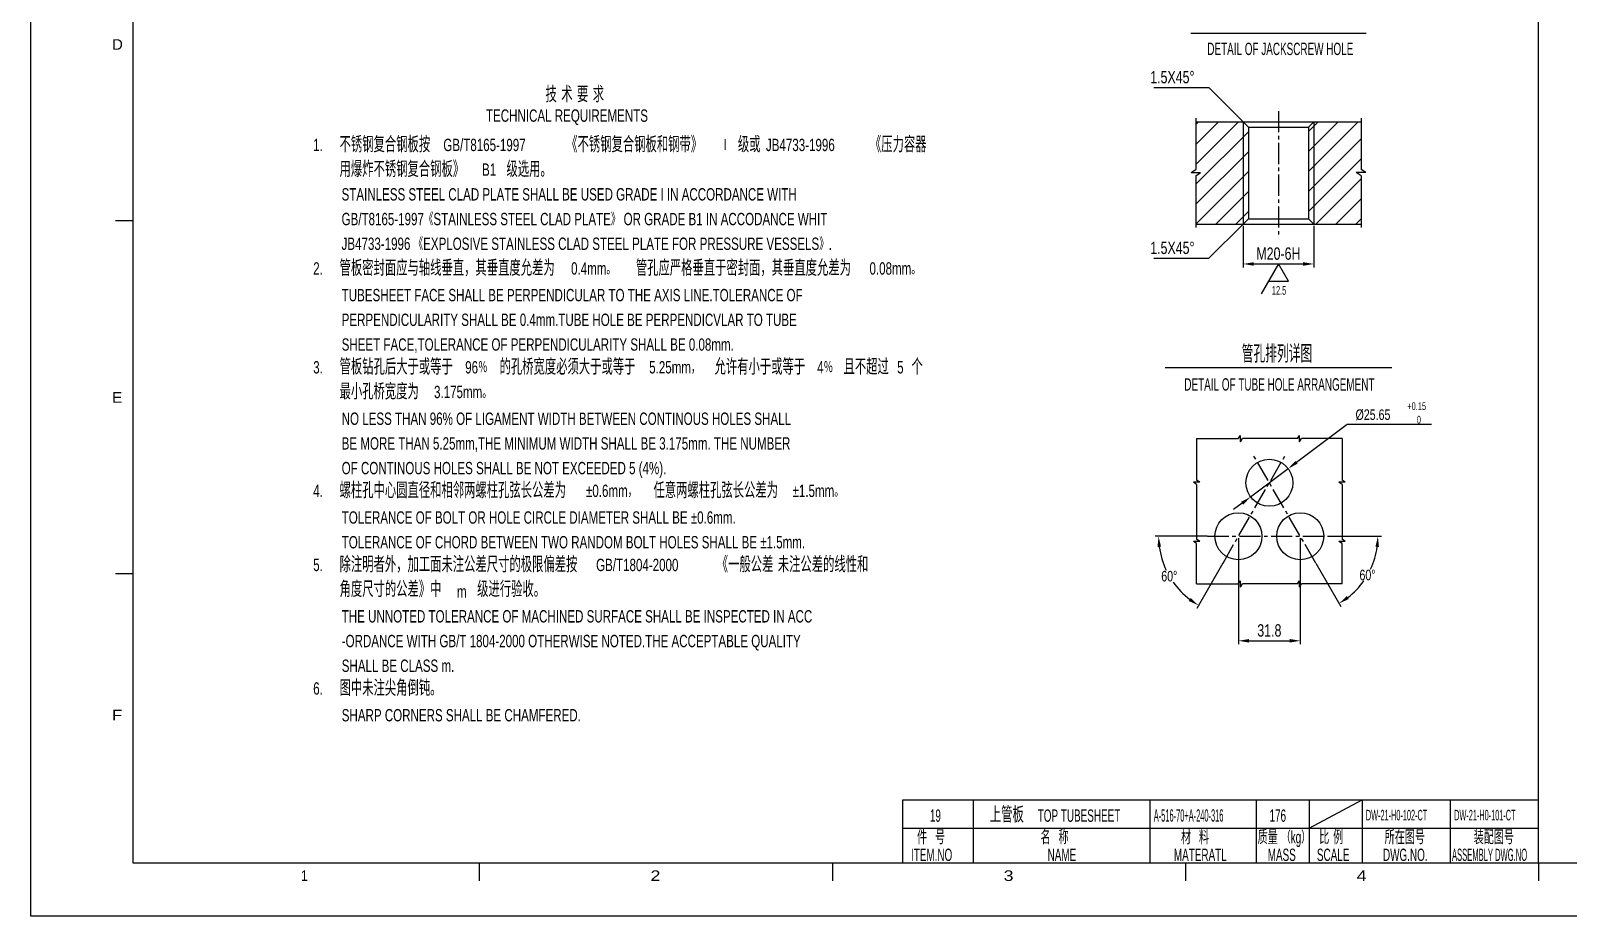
# Model space of a CAD drawing. Extents: x 0 to 840, y 0 to 594.
# Drawn here: x 0 to 435.4, y 0 to 250.9 of the extents above; entities that cross this region are included whole.
import ezdxf
from ezdxf.enums import TextEntityAlignment as Align

# ---------------------------------------------------------------- set-up
doc = ezdxf.new("R2010")
doc.units = 0
doc.header["$LTSCALE"] = 8
doc.linetypes.add('CENTER2', pattern=[1.125, 0.75, -0.125, 0.125, -0.125])
doc.layers.get('0').update_dxf_attribs({"color": 2, "linetype": 'CONTINUOUS'})
doc.layers.get('DEFPOINTS').update_dxf_attribs({"linetype": 'CONTINUOUS'})
for name, color, linetype in [('3', 3, 'CENTER2'), ('OT', 1, 'CONTINUOUS'), ('TEXT', 7, 'CONTINUOUS'), ('X4600A1$0$BORDER', 7, 'CONTINUOUS')]:
    doc.layers.add(name, color=color, linetype=linetype)
doc.styles.get("Standard").update_dxf_attribs({"font": 'JDECSTD', "width": 0.75, "bigfont": 'HZDX'})
doc.styles.add('X4600A1$0$STANDARD', font='AUCAD', dxfattribs={"width": 0.8})
doc.dimstyles.new('STANDARD$0', dxfattribs={"dimscale": 0, "dimtxt": 3.5, "dimasz": 3, "dimexe": 1, "dimexo": 0.5, "dimgap": 1, "dimtad": 1, "dimdsep": 46, "dimtxsty": 'Standard', "dimcen": 0, "dimclrd": 7, "dimclre": 7, "dimclrt": 7, "dimadec": 0, "dimazin": 0, "dimtfac": 0.714286, "dimtmove": 0, "dimatfit": 3, "dimfxl": 0, "dimtolj": 1, "dimarcsym": 0})
doc.dimstyles.new('STANDARD$2', dxfattribs={"dimscale": 0, "dimtxt": 3, "dimasz": 3, "dimexe": 1, "dimexo": 0.0625, "dimgap": 0.09, "dimtad": 0, "dimtih": 1, "dimtoh": 1, "dimzin": 0, "dimdsep": 46, "dimtxsty": 'Standard', "dimcen": 0.09, "dimclrt": 7, "dimazin": 0, "dimtfac": 1, "dimtofl": 0, "dimtmove": 0, "dimatfit": 3, "dimfxl": 0, "dimtolj": 1, "dimarcsym": 0})
doc.dimstyles.new('STANDARD$3', dxfattribs={"dimscale": 0, "dimtxt": 3, "dimasz": 3, "dimexe": 1, "dimexo": 0.5, "dimgap": 1, "dimtad": 1, "dimtoh": 1, "dimdsep": 46, "dimtxsty": 'Standard', "dimcen": 0, "dimclrd": 7, "dimclre": 7, "dimclrt": 7, "dimadec": 0, "dimazin": 0, "dimtfac": 0.714286, "dimtmove": 0, "dimatfit": 0, "dimfxl": 0, "dimtolj": 1, "dimarcsym": 0})

# ---------------------------------------------------------------- blocks, each defined once
blk = doc.blocks.new('*D16')
at = {"layer": 'DEFPOINTS', "color": 0}
for p in [(355.13, 130.4), (333.26, 107.66), (368.26, 107.66), (320.75, 99.93), (337.63, 100.09)]:
    blk.add_point(p, dxfattribs=at)
at = {"layer": 'TEXT', "color": 0}
for p, q in [((333.19, 107.66), (318.38, 107.66)), ((337.6, 100.03), (330.2, 87.21))]:
    blk.add_line(p, q, dxfattribs=at)
for start, end in [(187.6042, 205.2174), (215.0259, 232.3958)]:
    blk.add_arc((342.01, 107.66), 22.62, start, end, dxfattribs=at)
for points in [[(319.08, 104.64), (320.08, 104.7), (319.38, 107.66)], [(328.48, 90.16), (327.92, 89.33), (330.7, 88.07)]]:
    blk.add_solid(points, dxfattribs=at)
at = {"layer": 'TEXT', "color": 7, "insert": (322.42, 96.35), "char_height": 3, "attachment_point": 5}
blk.add_mtext('\\A1;60°', dxfattribs=at)
blk = doc.blocks.new('*D17')
at = {"layer": 'DEFPOINTS', "color": 0}
for p in [(346.38, 130.4), (333.26, 107.66), (368.26, 107.66), (363.88, 100.09), (376.35, 93.53)]:
    blk.add_point(p, dxfattribs=at)
at = {"layer": 'TEXT', "color": 0}
for p, q in [((368.32, 107.66), (382.5, 107.66)), ((363.91, 100.03), (371, 87.75))]:
    blk.add_line(p, q, dxfattribs=at)
for start, end in [(334.9162, 352.1784), (307.8216, 324.8264)]:
    blk.add_arc((359.51, 107.66), 21.99, start, end, dxfattribs=at)
for points in [[(380.8, 104.71), (381.79, 104.64), (381.5, 107.66)], [(373.27, 89.88), (372.71, 90.71), (370.5, 88.62)]]:
    blk.add_solid(points, dxfattribs=at)
at = {"layer": 'TEXT', "color": 7, "insert": (378.55, 96.67), "char_height": 3, "attachment_point": 5}
blk.add_mtext('\\A1;60°', dxfattribs=at)
blk = doc.blocks.new('*D18')
at = {"layer": 'DEFPOINTS', "color": 0}
for p in [(342.01, 107.66), (359.51, 107.66), (359.51, 78.05)]:
    blk.add_point(p, dxfattribs=at)
at = {"layer": 'TEXT', "color": 7, "lineweight": -2}
for p, q in [((342.01, 107.16), (342.01, 77.05)), ((359.51, 107.16), (359.51, 77.05)), ((345.01, 78.05), (356.51, 78.05))]:
    blk.add_line(p, q, dxfattribs=at)
at = {"layer": 'TEXT', "color": 7}
for points in [[(345.01, 78.55), (345.01, 77.55), (342.01, 78.05)], [(356.51, 78.55), (356.51, 77.55), (359.51, 78.05)]]:
    blk.add_solid(points, dxfattribs=at)
at = {"layer": 'TEXT', "color": 7, "insert": (350.76, 80.97), "char_height": 3.5, "attachment_point": 5}
blk.add_mtext('\\A1;31.8', dxfattribs=at)
blk = doc.blocks.new('*D19')
at = {"layer": 'DEFPOINTS', "color": 0}
for p in [(356.07, 126.82), (345.44, 118.82)]:
    blk.add_point(p, dxfattribs=at)
at = {"layer": 'TEXT', "color": 7, "lineweight": -2}
for p, q in [((358.46, 128.63), (372.79, 139.42)), ((372.79, 139.42), (386.42, 139.42)), ((345.44, 118.82), (356.07, 126.82)), ((343.05, 117.01), (340.65, 115.21))]:
    blk.add_line(p, q, dxfattribs=at)
at = {"layer": 'TEXT', "color": 7}
for points in [[(358.16, 129.03), (358.76, 128.23), (356.07, 126.82)], [(342.75, 117.41), (343.35, 116.61), (345.44, 118.82)]]:
    blk.add_solid(points, dxfattribs=at)
at = {"layer": 'TEXT', "color": 7, "insert": (380.1, 142.06), "char_height": 3, "attachment_point": 5}
blk.add_mtext('\\A1;%%c25.65', dxfattribs=at)
blk = doc.blocks.new('*D32')
at = {"layer": 'DEFPOINTS', "color": 0}
for p in [(343.32, 196.12), (363.32, 196.12), (363.32, 184.81)]:
    blk.add_point(p, dxfattribs=at)
at = {"layer": 'OT', "color": 7, "lineweight": -2}
for p, q in [((343.32, 195.62), (343.32, 183.81)), ((363.32, 195.62), (363.32, 183.81)), ((346.32, 184.81), (360.32, 184.81))]:
    blk.add_line(p, q, dxfattribs=at)
at = {"layer": 'OT', "color": 7}
for points in [[(346.32, 185.31), (346.32, 184.31), (343.32, 184.81)], [(360.32, 185.31), (360.32, 184.31), (363.32, 184.81)]]:
    blk.add_solid(points, dxfattribs=at)
at = {"layer": 'OT', "color": 7, "insert": (353.32, 187.73), "char_height": 3.5, "attachment_point": 5}
blk.add_mtext('\\A1;M20-6H', dxfattribs=at)

msp = doc.modelspace()

# ---------------------------------------------------------------- hatches: boundary and pattern name
at = {"layer": 'TEXT'}
h = msp.add_hatch(dxfattribs=at)
h.set_pattern_fill('_USER', color=256, scale=4, angle=45, style=0, pattern_type=0)
h.set_pattern_definition([(45, (-1093.3185, 6.0222), (-2.828427, 2.828427), [])])
h.paths.add_polyline_path([(343.324, 225.1), (343.309, 225.115), (329.919, 225.115), (329.919, 211.62), (328.569, 210.72), (331.269, 210.72), (329.919, 209.82), (329.919, 196.115), (343.324, 196.115)])
h.paths.add_polyline_path([(344.824, 223.615), (343.324, 225.115), (343.324, 196.115), (344.824, 197.615)])
h.paths.add_polyline_path([(363.324, 225.115), (361.824, 223.615), (361.824, 197.615), (363.324, 196.115)])
h.paths.add_polyline_path([(363.324, 196.115), (376.729, 196.115), (376.729, 209.82), (375.379, 210.72), (378.079, 210.72), (376.729, 211.62), (376.729, 225.115), (363.324, 225.115)])

# ---------------------------------------------------------------- linework, layer by layer
for p, q in [((0, 0), (0, 594)), ((247, 25), (427, 25)), ((840, 0), (0, 0))]:
    msp.add_line(p, q)
at = {"layer": '3'}
for p, q in [((353.324, 228.115), (353.324, 193.115)), ((337.631, 100.087), (355.131, 130.398)), ((363.881, 100.087), (346.381, 130.398)), ((333.256, 107.665), (368.256, 107.665))]:
    msp.add_line(p, q, dxfattribs=at)
at = {"layer": 'OT'}
for p, q in [((29, 15), (29, 581)), ((328.474, 250.237), (378.174, 250.237)), ((329.919, 225.115), (376.729, 225.115)), ((344.824, 223.615), (343.324, 225.115)), ((344.824, 223.615), (361.824, 223.615)), ((344.824, 223.615), (344.824, 197.615)), ((361.824, 223.615), (363.324, 225.115)), ((361.824, 223.615), (361.824, 197.615)), ((329.919, 196.115), (376.729, 196.115)), ((344.824, 197.615), (343.324, 196.115)), ((344.824, 197.615), (361.824, 197.615)), ((361.824, 197.615), (363.324, 196.115)), ((321.24, 155.519), (385.407, 155.519)), ((247, 33), (427, 33)), ((247, 15), (247, 33)), ((267, 15), (267, 33)), ((317, 15), (317, 33)), ((347, 33), (347, 15)), ((362, 33), (362, 15)), ((377, 33), (377, 15)), ((402, 33), (402, 15)), ((825, 15), (29, 15))]:
    msp.add_line(p, q, dxfattribs=at)
for centre in [(350.756, 122.82), (342.006, 107.665), (359.506, 107.665)]:
    msp.add_circle(centre, 6.65, dxfattribs=at)
at = {"layer": 'TEXT'}
for p, q in [((427, 15), (427, 581)), ((318.039, 234.795), (333.63, 234.795)), ((333.63, 234.795), (343.309, 225.115)), ((329.919, 226.115), (329.919, 211.62)), ((343.324, 225.115), (343.324, 196.115)), ((363.324, 225.115), (363.324, 196.115)), ((376.729, 226.115), (376.729, 211.62)), ((328.569, 210.72), (329.919, 211.62)), ((328.569, 210.72), (331.269, 210.72)), ((329.919, 209.82), (331.269, 210.72)), ((329.919, 209.82), (329.919, 195.115)), ((376.729, 209.82), (375.379, 210.72)), ((378.079, 210.72), (375.379, 210.72)), ((378.079, 210.72), (376.729, 211.62)), ((376.729, 209.82), (376.729, 195.115)), ((343.324, 196.115), (333.63, 186.421)), ((318.039, 186.421), (333.63, 186.421)), ((353.324, 184.813), (348.46, 176.389)), ((356.138, 179.94), (353.324, 184.813)), ((350.51, 179.94), (356.138, 179.94)), ((386.419, 139.423), (396.649, 139.423)), ((330.172, 135.348), (330.172, 123.554)), ((330.172, 135.348), (341.966, 135.348)), ((341.966, 135.348), (342.566, 136.248)), ((342.566, 134.448), (342.566, 136.248)), ((342.566, 134.448), (343.166, 135.348)), ((358.705, 135.348), (343.166, 135.348)), ((358.705, 135.348), (359.305, 136.248)), ((359.305, 134.448), (359.305, 136.248)), ((359.305, 134.448), (359.905, 135.348)), ((371.339, 135.348), (359.905, 135.348)), ((371.339, 135.348), (371.339, 123.554)), ((331.072, 122.954), (329.272, 122.954)), ((330.172, 122.354), (329.272, 122.954)), ((331.072, 122.954), (330.172, 123.554)), ((330.172, 122.354), (330.172, 106.816)), ((371.339, 122.354), (370.439, 122.954)), ((372.239, 122.954), (370.439, 122.954)), ((372.239, 122.954), (371.339, 123.554)), ((371.339, 122.354), (371.339, 106.816)), ((371.339, 122.354), (371.339, 106.816)), ((330.172, 105.616), (329.272, 106.216)), ((331.072, 106.216), (329.272, 106.216)), ((331.072, 106.216), (330.172, 106.816)), ((330.172, 94.182), (330.172, 105.616)), ((372.239, 106.216), (370.439, 106.216)), ((371.339, 105.616), (370.439, 106.216)), ((372.239, 106.216), (371.339, 106.816)), ((371.339, 94.182), (371.339, 105.616)), ((330.172, 94.182), (341.966, 94.182)), ((341.966, 94.182), (342.566, 95.082)), ((342.566, 93.282), (342.566, 95.082)), ((342.566, 93.282), (343.166, 94.182)), ((358.705, 94.182), (343.166, 94.182)), ((358.705, 94.182), (359.305, 95.082)), ((359.305, 93.282), (359.305, 95.082)), ((359.305, 93.282), (359.905, 94.182)), ((371.339, 94.182), (359.905, 94.182)), ((362, 25), (377, 33))]:
    msp.add_line(p, q, dxfattribs=at)
at = {"layer": 'X4600A1$0$BORDER', "color": 3}
for p, q in [((29, 197), (24, 197)), ((29, 97), (24, 97)), ((127, 15), (127, 10)), ((227, 15), (227, 10)), ((327, 15), (327, 10)), ((427, 15), (427, 10))]:
    msp.add_line(p, q, dxfattribs=at)

# ---------------------------------------------------------------- texts
at = {"color": 7, "width": 0.6}
for s, p in [('DETAIL OF JACKSCREW HOLE', (353.856, 243.997)), ('DETAIL OF TUBE HOLE ARRANGEMENT', (353.6, 148.936))]:
    msp.add_text(s, height=3.5, dxfattribs=at).set_placement(p, align=Align.CENTER)
at = {"color": 7}
for s, height, width, p in [('1.5X45%%D', 3.5, 0.75, (317.022, 236.001)), ('技 术 要 求', 4.5, 0.75, (145.771, 230.617)), ('TECHNICAL REQUIREMENTS', 3.5, 0.7, (128.919, 225.098)), ('1.', 3.5, 0.7, (79.989, 216.79)), ('不锈钢复合钢板按', 4.5, 0.75, (87.457, 216.432)), ('GB/T8165-1997', 3.5, 0.7, (116.837, 216.79)), ('《不锈钢复合钢板和钢带》', 4.5, 0.75, (151.647, 216.432)), ('Ⅰ', 3.5, 0.7, (195.284, 216.79)), ('级或', 4.5, 0.75, (200.255, 216.432)), ('JB4733-1996', 3.5, 0.7, (208.196, 216.79)), ('《压力容器', 4.5, 0.75, (237.646, 216.432)), ('用爆炸不锈钢复合钢板》', 4.5, 0.75, (87.457, 209.432)), ('级选用。', 4.5, 0.75, (134.72, 209.432)), ('B1', 3.5, 0.7, (127.8, 209.79)), ('STAINLESS STEEL CLAD PLATE SHALL BE USED GRADE I IN ACCORDANCE WITH', 3.5, 0.7, (88.024, 202.79)), ('GB/T8165-1997《STAINLESS STEEL CLAD PLATE》 OR GRADE B1 IN ACCODANCE WHIT ', 3.5, 0.7, (88.024, 195.79)), ('JB4733-1996 《EXPLOSIVE STAINLESS CLAD STEEL PLATE FOR PRESSURE VESSELS》.', 3.5, 0.7, (88.024, 188.79)), ('1.5X45%%D', 3.5, 0.75, (317.022, 187.627)), ('2.', 3.5, 0.7, (79.989, 181.79)), ('管板密封面应与轴线垂直，其垂直度允差为', 4.5, 0.75, (87.457, 181.432)), ('0.4mm。', 3.5, 0.7, (153.009, 181.79)), ('管孔应严格垂直于密封面，其垂直度允差为', 4.5, 0.75, (171.356, 181.432)), ('0.08mm。', 3.5, 0.7, (237.521, 181.79)), ('TUBESHEET FACE SHALL BE PERPENDICULAR TO THE AXIS LINE.TOLERANCE OF', 3.5, 0.7, (88.052, 174.243)), ('PERPENDICULARITY SHALL BE 0.4mm.TUBE HOLE BE PERPENDICVLAR TO TUBE', 3.5, 0.7, (88.052, 167.243)), ('SHEET FACE,TOLERANCE OF PERPENDICULARITY SHALL BE 0.08mm.', 3.5, 0.7, (88.052, 160.243)), ('管孔排列详图', 5, 0.7, (342.929, 156.842)), ('3.', 3.5, 0.7, (79.989, 153.79)), ('管板钻孔后大于或等于', 4.5, 0.75, (87.457, 153.432)), ('96％', 3.5, 0.7, (123.029, 153.79)), ('的孔桥宽度必须大于或等于', 4.5, 0.75, (132.762, 153.432)), ('5.25mm，', 3.5, 0.7, (175.131, 153.79)), ('允许有小于或等于', 4.5, 0.75, (193.641, 153.432)), ('4％', 3.5, 0.7, (222.701, 153.79)), ('且不超过', 4.5, 0.75, (230.169, 153.432)), ('5', 3.5, 0.7, (245.354, 153.79)), ('个', 4.5, 0.75, (249.423, 153.432)), ('最小孔桥宽度为', 4.5, 0.75, (87.457, 146.432)), ('3.175mm。', 3.5, 0.7, (114.208, 146.79)), ('NO LESS THAN 96% OF LIGAMENT WIDTH BETWEEN CONTINOUS HOLES SHALL ', 3.5, 0.7, (88.053, 139.223)), ('BE MORE THAN 5.25mm,THE MINIMUM WIDTH SHALL BE 3.175mm. THE NUMBER', 3.5, 0.7, (88.053, 132.223)), ('OF CONTINOUS HOLES SHALL BE NOT EXCEEDED 5 (4%).', 3.5, 0.7, (88.053, 125.223)), ('4.', 3.5, 0.7, (79.989, 118.79)), ('螺柱孔中心圆直径和相邻两螺柱孔弦长公差为', 4.5, 0.75, (87.457, 118.432)), ('%%p0.6mm，', 3.5, 0.7, (157.234, 118.79)), ('任意两螺柱孔弦长公差为', 4.5, 0.75, (176.352, 118.432)), ('%%p1.5mm。', 3.5, 0.7, (215.738, 118.79)), ('TOLERANCE OF BOLT OR HOLE CIRCLE DIAMETER SHALL BE %%P0.6mm.', 3.5, 0.7, (88.067, 111.23)), ('TOLERANCE OF CHORD BETWEEN TWO RANDOM BOLT HOLES SHALL BE %%P1.5mm.', 3.5, 0.7, (88.067, 104.23)), ('5.', 3.5, 0.7, (79.989, 97.79)), ('除注明者外，加工面未注公差尺寸的极限偏差按', 4.5, 0.75, (87.457, 97.432)), ('GB/T1804-2000', 3.5, 0.7, (160.099, 97.79)), ('《一般公差 未注公差的线性和', 4.5, 0.75, (194.27, 97.432)), ('角度尺寸的公差》中', 4.5, 0.75, (87.457, 90.432)), ('m', 3.5, 0.7, (120.708, 90.23)), ('级进行验收。', 4.5, 0.75, (126.415, 90.432)), ('THE UNNOTED TOLERANCE OF MACHINED SURFACE SHALL BE INSPECTED IN ACC', 3.5, 0.7, (88.067, 83.23)), ('-ORDANCE WITH GB/T 1804-2000 OTHERWISE NOTED.THE ACCEPTABLE QUALITY ', 3.5, 0.7, (88.067, 76.23)), ('SHALL BE CLASS m.', 3.5, 0.7, (88.067, 69.23)), ('6.', 3.5, 0.7, (79.989, 62.79)), ('图中未注尖角倒钝。', 4.5, 0.75, (87.457, 62.432)), ('SHARP CORNERS SHALL BE CHAMFERED.', 3.5, 0.7, (88.07, 55.214)), ('上管板', 4.5, 0.75, (271.606, 26.551)), ('19', 3.5, 0.6, (254.625, 26.764)), ('TOP TUBESHEET', 3.5, 0.6, (285.152, 26.764)), ('A-516-70+A-240-316', 3.5, 0.45, (318.022, 26.807)), ('176', 3.5, 0.6, (350.801, 26.764)), ('DW-21-H0-102-CT', 3, 0.5, (378.092, 27.156)), ('DW-21-H0-101-CT', 3, 0.5, (403.092, 27.156)), ('件  号', 4, 0.75, (250.998, 20.403)), ('名  称', 4, 0.75, (285.974, 20.403)), ('材  料', 4, 0.75, (325.736, 20.403)), ('质量', 4, 0.75, (347.433, 20.403)), ('（kg）', 3.5, 0.6, (354.078, 20.664)), ('比 例', 4, 0.75, (364.869, 20.403)), ('所在图号', 4, 0.75, (383.425, 20.403)), ('装配图号', 4, 0.75, (408.625, 20.403)), ('ITEM.NO', 3.5, 0.6, (249.263, 15.659)), ('NAME', 3.5, 0.6, (287.957, 15.659)), ('MATERATL', 3.5, 0.6, (323.716, 15.659)), ('MASS', 3.5, 0.6, (350.291, 15.659)), ('SCALE', 3.5, 0.6, (364.224, 15.659)), ('DWG.NO.', 3.5, 0.6, (382.935, 15.659)), ('ASSEMBLY DWG.NO', 3.5, 0.46, (402.476, 15.659))]:
    msp.add_text(s, height=height, dxfattribs=dict(at, width=width)).set_placement(p)
at = {"color": 7, "width": 0.6}
for s, p in [('+0.15', (392.477, 144.523)), ('0', (393.105, 140.692))]:
    msp.add_text(s, height=2.2, dxfattribs=at).set_placement(p, align=Align.MIDDLE)
at = {"layer": 'TEXT', "width": 0.6}
msp.add_text('12.5', height=2.5, dxfattribs=at).set_placement((353.505, 177.337), align=Align.MIDDLE)
at = {"layer": 'X4600A1$0$BORDER', "color": 3, "style": 'X4600A1$0$STANDARD', "oblique": 0.00002}
for s, width, p, p2 in [('D', 1.226923, (23, 245.5), (26.087, 245.5)), ('E', 1.218, (23, 145.5), (25.947, 145.5)), ('F', 1.218, (23, 55.5), (25.947, 55.5)), ('1', 1.194118, (76.5, 10), (78.465, 10)), ('2', 1.16, (175.5, 10), (178.306, 10)), ('3', 1.16, (275.5, 10), (278.306, 10)), ('4', 1.16, (375.5, 10), (378.306, 10))]:
    msp.add_text(s, height=3, dxfattribs=dict(at, width=width)).set_placement(p, p2, align=Align.FIT)

# ---------------------------------------------------------------- dimensions: what is measured, and where the dimension line sits
at = {"layer": 'OT'}
dim = msp.add_linear_dim(base=(363.324, 184.813), p1=(343.324, 196.115), p2=(363.324, 196.115), text='M20-6H', dimstyle='STANDARD$0', override={"dimscale": 1}, dxfattribs=at)
dim.commit()
dim.dimension.update_dxf_attribs({"geometry": '*D32', "text_midpoint": (353.324, 187.729)})
at = {"layer": 'TEXT'}
dim = msp.add_diameter_dim_2p(p1=(345.444, 118.819), p2=(356.067, 126.822), text='%%c25.65', dimstyle='STANDARD$3', override={"dimscale": 1}, dxfattribs=at)
dim.commit()
dim.dimension.update_dxf_attribs({"geometry": '*D19', "text_midpoint": (380.104, 139.423), "dimtype": 163})
for base, line2, picture, middle in [((320.749, 99.928), ((337.631, 100.087), (355.131, 130.398)), '*D16', (322.415, 96.355)), ((376.353, 93.528), ((363.881, 100.087), (346.381, 130.398)), '*D17', (378.552, 96.668))]:
    dim = msp.add_angular_dim_2l(base=base, line1=((333.256, 107.665), (368.256, 107.665)), line2=line2, dimstyle='STANDARD$2', override={"dimscale": 1, "dimdec": 0, "dimadec": 0}, dxfattribs=at)
    dim.commit()
    dim.dimension.update_dxf_attribs({"geometry": picture, "text_midpoint": middle})
dim = msp.add_linear_dim(base=(359.506, 78.05), p1=(342.006, 107.665), p2=(359.506, 107.665), text='31.8', dimstyle='STANDARD$0', override={"dimscale": 1}, dxfattribs=at)
dim.commit()
dim.dimension.update_dxf_attribs({"geometry": '*D18', "text_midpoint": (350.756, 80.966)})

doc.saveas('drawing.dxf')
